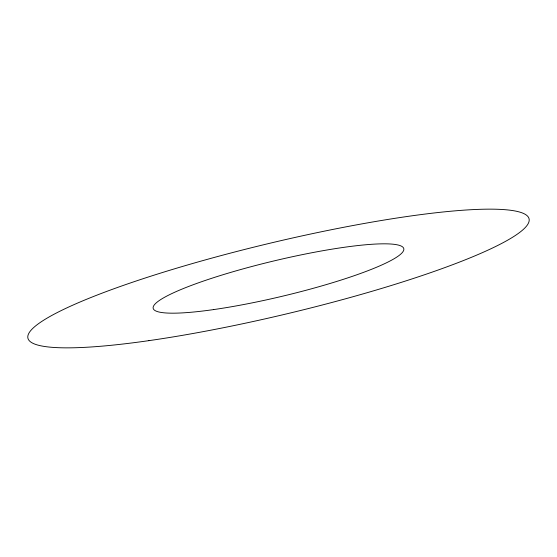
<?xml version="1.0" encoding="UTF-8"?>
<svg xmlns="http://www.w3.org/2000/svg" width="557" height="557" viewBox="0 0 557 557"><rect width="100%" height="100%" fill="white"/><g stroke="black" fill="none" stroke-linecap="round" stroke-linejoin="round"><path stroke-width="0.84" d="M213.693 309.574A128.785 18.144 -13.4 0 0 403.825 249.64A128.785 18.144 -13.4 0 0 217.982 276.286A128.785 18.144 -13.4 0 0 213.693 309.574M148.886 340.647A257.571 36.289 -13.4 0 0 529.15 220.774A257.571 36.289 -13.4 0 0 157.464 274.079A257.571 36.289 -13.4 0 0 148.886 340.647"/></g></svg>
